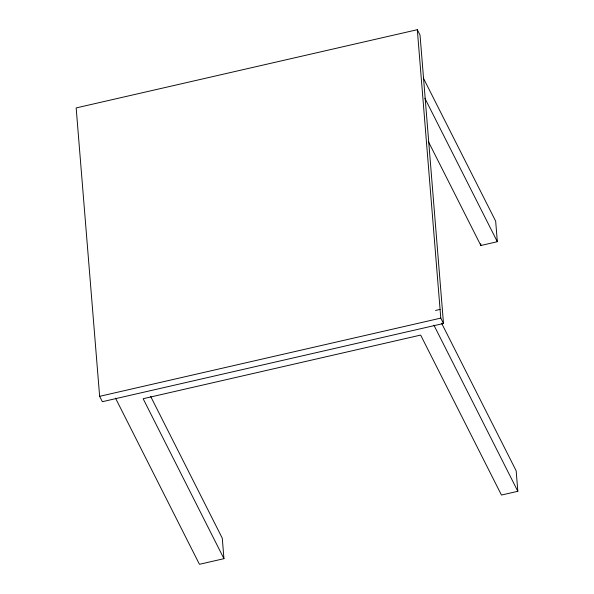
<?xml version="1.0" encoding="UTF-8"?>
<svg xmlns="http://www.w3.org/2000/svg" width="594" height="594" viewBox="0 0 594 594"><rect width="100%" height="100%" fill="white"/><g stroke="black" fill="none" stroke-linecap="round" stroke-linejoin="round"><path stroke-width="0.89" d="M417.315 29.7L76.166 107.922L99.636 396.332L102.346 401.7L443.495 323.485L420.032 35.068L417.315 29.7L440.785 318.117L443.495 323.485M428.378 141.595L480.858 245.493L497.334 241.713L495.671 221.191L423.418 78.17M435.543 310.454L440.08 309.415M99.636 396.332L440.785 318.117M150.638 396.391L222.282 538.216L223.945 558.679L199.443 564.3L115.503 398.129M441.609 323.233L516.171 470.834L517.834 491.297L501.455 495.054L420.649 335.083L143.139 398.715L223.945 558.679M424.859 98.24L497.334 241.713M433.895 325.126L517.834 491.297M480.717 243.711L480.858 245.493"/></g></svg>
